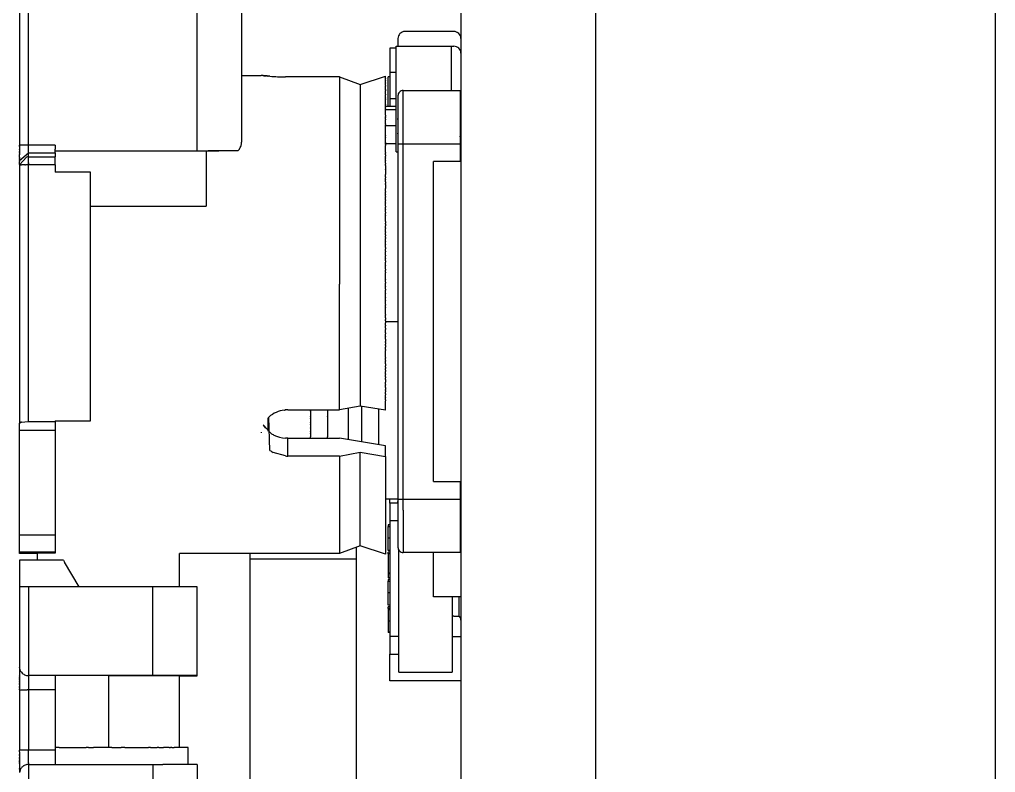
# Model space of a CAD drawing. Extents: x -145 to 275, y -134 to 163.
# Drawn here: x -82.48 to -76.99, y 19.49 to 23.73 of the extents above; entities that cross this region are included whole.
import ezdxf

# ---------------------------------------------------------------- set-up
doc = ezdxf.new("R2010")
doc.units = 0
doc.layers.add('DIMENSION', color=7, linetype='CONTINUOUS')

msp = doc.modelspace()

# ---------------------------------------------------------------- linework, layer by layer
at = {"layer": 'DIMENSION'}
for points in [[(-79.242, 4), (-79.242, 35), (-80, 35), (-80, 4)], [(-76.992, 6.25), (-76.992, 31.25)], [(-82.4345, 23.0203), (-82.4345, 23.9494)], [(-82.4845, 23.9322), (-82.4845, 23.0203)], [(-81.4845, 22.989), (-81.4845, 23.939)], [(-81.2345, 23.9388), (-81.2345, 23.0366)], [(-80.355, 23.6199), (-80.355, 23.5779)], [(-80.04, 23.6599), (-80.315, 23.6599)], [(-80.365, 23.5656), (-80.4, 23.5656)], [(-80.4, 23.5656), (-80.4, 23.4302)], [(-80.365, 22.9819), (-80.365, 23.5779)], [(-80.365, 23.5779), (-80.055, 23.5779)], [(-80.055, 23.5779), (-80.055, 23.3279)], [(-80.055, 23.5772), (-80.04, 23.5772)], [(-81.2345, 23.4128), (-81.1245, 23.4128)], [(-81.1203, 23.4124), (-81.1245, 23.4128)], [(-81.1183, 23.4121), (-81.1199, 23.4123)], [(-81.1159, 23.4119), (-81.118, 23.4121)], [(-81.1159, 23.4119), (-81.1116, 23.4114)], [(-81.113, 23.4116), (-81.1145, 23.4117)], [(-81.1101, 23.4113), (-81.1116, 23.4114)], [(-81.1101, 23.4113), (-81.11, 23.4113)], [(-81.1068, 23.411), (-81.11, 23.4113)], [(-81.1068, 23.411), (-81.1064, 23.4109)], [(-81.1032, 23.4106), (-81.1064, 23.4109)], [(-81.1032, 23.4106), (-81.1026, 23.4106)], [(-81.0993, 23.4103), (-81.1026, 23.4106)], [(-81.0993, 23.4103), (-81.0983, 23.4102)], [(-81.0961, 23.41), (-81.0983, 23.4102)], [(-81.0961, 23.41), (-81.0938, 23.4098)], [(-81.0913, 23.4096), (-81.0938, 23.4098)], [(-81.0913, 23.4096), (-81.0888, 23.4094)], [(-81.0863, 23.4092), (-81.0888, 23.4094)], [(-81.0863, 23.4092), (-81.0857, 23.4091)], [(-81.0808, 23.4087), (-81.0857, 23.4091)], [(-81.0808, 23.4087), (-81.0805, 23.4087)], [(-81.0751, 23.4083), (-81.0805, 23.4087)], [(-80.9819, 23.4046), (-80.9883, 23.4046)], [(-80.9745, 23.4045), (-80.9814, 23.4046)], [(-80.6845, 23.4045), (-80.9745, 23.4045)], [(-80.6845, 23.4045), (-80.5683, 23.362)], [(-80.6845, 23.4045), (-80.6845, 22.2382)], [(-80.5683, 23.362), (-80.4245, 23.4091)], [(-80.4245, 23.4056), (-80.4245, 23.4091)], [(-80.4245, 23.4056), (-80.4245, 23.4043)], [(-80.4245, 23.397), (-80.4245, 23.4043)], [(-80.41, 23.2995), (-80.41, 23.4045)], [(-80.4, 23.4045), (-80.41, 23.4045)], [(-80.4, 23.4302), (-80.365, 23.4302)], [(-80.4, 23.4302), (-80.4, 23.2802)], [(-80.5683, 23.362), (-80.5683, 21.5517)], [(-80.4245, 23.397), (-80.4245, 23.3951)], [(-80.4245, 23.3857), (-80.4245, 23.3951)], [(-80.4245, 23.3857), (-80.4245, 23.3834)], [(-80.4245, 23.3718), (-80.4245, 23.3834)], [(-80.4245, 23.3718), (-80.4245, 23.3691)], [(-80.4245, 23.3552), (-80.4245, 23.3691)], [(-80.4245, 23.3552), (-80.4245, 23.3522)], [(-80.4245, 23.3359), (-80.4245, 23.3522)], [(-80.4245, 23.3359), (-80.4245, 23.3327)], [(-80.4245, 23.3306), (-80.4245, 23.3327)], [(-80.4245, 23.3306), (-80.4245, 23.3256)], [(-80.4245, 23.3078), (-80.4245, 23.3256)], [(-80.4245, 23.3078), (-80.4245, 23.3028)], [(-80.4245, 23.2866), (-80.4245, 23.3028)], [(-80.41, 23.2404), (-80.41, 23.2995)], [(-80.355, 23.2976), (-80.355, 23.2978)], [(-80.355, 23.2976), (-80.355, 23.0279)], [(-80.325, 23.0279), (-80.325, 23.3279)], [(-80.325, 23.3279), (-80.005, 23.3279)], [(-80.005, 23.3277), (-80.005, 23.3278)], [(-80.005, 23.3277), (-80.005, 23.0279)], [(-80.4245, 23.2866), (-80.4245, 23.2846)], [(-80.4245, 23.2788), (-80.4245, 23.2846)], [(-80.4245, 23.2788), (-80.4245, 23.2765)], [(-80.4245, 23.2503), (-80.4245, 23.2765)], [(-80.4245, 23.2503), (-80.4245, 23.2485)], [(-80.4245, 23.2413), (-80.4245, 23.2485)], [(-80.4245, 23.2413), (-80.4245, 23.2397)], [(-80.4245, 23.2404), (-80.365, 23.2404)], [(-80.4245, 23.2296), (-80.4245, 23.2397)], [(-80.4, 23.2802), (-80.4, 23.2404)], [(-80.365, 23.2802), (-80.4, 23.2802)], [(-80.4245, 23.2296), (-80.4245, 23.2285)], [(-80.4245, 23.2086), (-80.4245, 23.2285)], [(-80.365, 23.22), (-80.4245, 23.22)], [(-80.4245, 23.2086), (-80.4245, 23.2085)], [(-80.4245, 23.1987), (-80.4245, 23.2085)], [(-80.4245, 23.1987), (-80.4245, 23.1977)], [(-80.4245, 23.1885), (-80.4245, 23.1977)], [(-80.4245, 23.1885), (-80.4245, 23.1817)], [(-80.4245, 23.1757), (-80.4245, 23.1817)], [(-80.4245, 23.1757), (-80.4245, 23.174)], [(-80.4245, 23.166), (-80.4245, 23.174)], [(-80.4245, 23.166), (-80.4245, 23.1623)], [(-80.4245, 23.1406), (-80.4245, 23.1623)], [(-80.4245, 23.1406), (-80.4245, 23.1365)], [(-80.4245, 23.1294), (-80.4245, 23.1365)], [(-80.365, 23.13), (-80.4245, 23.13)], [(-80.4245, 23.1294), (-80.4245, 23.1274)], [(-80.4245, 23.1149), (-80.4245, 23.1274)], [(-80.355, 23.1639), (-80.355, 23.1698)], [(-80.4245, 23.1149), (-80.4245, 23.1137)], [(-80.4245, 23.0905), (-80.4245, 23.1137)], [(-80.4245, 23.0905), (-80.4245, 23.0892)], [(-80.4245, 23.076), (-80.4245, 23.0892)], [(-80.4245, 23.076), (-80.4245, 23.0743)], [(-80.4245, 23.066), (-80.4245, 23.0743)], [(-80.355, 23.0833), (-80.355, 23.0872)], [(-82.4345, 23.0203), (-82.4845, 23.0203)], [(-82.4845, 23.017), (-82.4845, 23.0203)], [(-82.4845, 23.017), (-82.4845, 23.0147)], [(-82.4845, 23.0136), (-82.4845, 23.0147)], [(-82.4845, 23.0136), (-82.4845, 23.0113)], [(-82.4345, 22.9753), (-82.4345, 23.0203)], [(-82.2845, 23.0203), (-82.4345, 23.0203)], [(-82.2845, 23.0203), (-82.2845, 22.9969)], [(-80.4245, 23.066), (-80.4245, 23.0626)], [(-80.4245, 23.0352), (-80.4245, 23.0626)], [(-80.4245, 23.0352), (-80.4245, 23.0326)], [(-80.4245, 23.0235), (-80.4245, 23.0326)], [(-80.365, 23.0279), (-80.4245, 23.0279)], [(-80.4245, 23.0235), (-80.4245, 23.0185)], [(-80.4245, 22.9782), (-80.4245, 23.0185)], [(-80.355, 23.0279), (-80.325, 23.0279)], [(-80.355, 23.0279), (-80.355, 21.0279)], [(-80.325, 21.0279), (-80.325, 23.0279)], [(-80.325, 23.0279), (-80.005, 23.0279)], [(-80.005, 23.0279), (-80.005, 22.9279)], [(-82.4845, 23.0102), (-82.4845, 23.0113)], [(-82.4845, 23.0102), (-82.4845, 23.008)], [(-82.4845, 23.0068), (-82.4845, 23.008)], [(-82.4845, 23.0068), (-82.4845, 23.004)], [(-82.4845, 23.0034), (-82.4845, 23.004)], [(-82.4845, 23.0034), (-82.4845, 23.0005)], [(-82.4845, 23), (-82.4845, 23.0005)], [(-82.4845, 23), (-82.4845, 22.9971)], [(-82.4845, 22.9966), (-82.4845, 22.9971)], [(-82.4845, 22.9966), (-82.4845, 22.9937)], [(-82.4845, 22.9932), (-82.4845, 22.9937)], [(-82.4845, 22.9932), (-82.4845, 22.9904)], [(-82.4845, 22.9898), (-82.4845, 22.9904)], [(-82.4845, 22.9898), (-82.4845, 22.987)], [(-82.4845, 22.9865), (-82.4845, 22.987)], [(-82.4845, 22.9865), (-82.4845, 22.9838)], [(-82.4845, 22.9831), (-82.4845, 22.9838)], [(-82.4845, 22.9831), (-82.4845, 22.9805)], [(-82.4845, 22.9798), (-82.4845, 22.9805)], [(-82.4845, 22.9798), (-82.4845, 22.9773)], [(-82.4845, 22.9766), (-82.4845, 22.9773)], [(-82.4845, 22.9766), (-82.4845, 22.9742)], [(-82.4845, 22.9734), (-82.4845, 22.9742)], [(-82.4845, 22.9734), (-82.4845, 22.9711)], [(-82.4845, 22.9703), (-82.4845, 22.9711)], [(-82.4845, 22.9703), (-82.4845, 22.9681)], [(-82.4845, 22.967), (-82.4845, 22.9681)], [(-82.4845, 22.967), (-82.4845, 22.9651)], [(-82.4845, 22.9533), (-82.4845, 22.9651)], [(-82.4345, 22.9753), (-82.4844, 22.9323)], [(-82.4345, 22.9543), (-82.4345, 22.9753)], [(-82.2845, 22.9753), (-82.4345, 22.9753)], [(-82.2845, 22.9769), (-82.2845, 22.9969)], [(-82.2845, 22.989), (-81.4845, 22.989)], [(-82.2845, 22.9888), (-81.3635, 22.9888)], [(-82.2845, 22.9769), (-82.2845, 22.9753)], [(-82.2845, 22.9753), (-82.2845, 22.9543)], [(-81.4845, 22.989), (-81.4233, 22.989)], [(-81.4345, 22.9888), (-81.4345, 22.6763)], [(-80.4245, 22.9782), (-80.4245, 22.975)], [(-80.4245, 22.9651), (-80.4245, 22.975)], [(-80.4245, 22.9651), (-80.4245, 22.9589)], [(-80.4245, 22.9487), (-80.4245, 22.9589)], [(-80.365, 22.9819), (-80.355, 22.9819)], [(-82.4845, 22.9533), (-82.4845, 22.9532)], [(-82.4845, 22.9529), (-82.4845, 22.9532)], [(-82.4459, 22.9531), (-82.4845, 22.9101)], [(-82.4845, 22.9529), (-82.4845, 22.9481)], [(-82.4845, 22.9479), (-82.4845, 22.9481)], [(-82.4845, 22.9479), (-82.4845, 22.9436)], [(-82.4845, 22.9416), (-82.4845, 22.9436)], [(-82.4845, 22.9416), (-82.4845, 22.9414)], [(-82.4845, 22.9409), (-82.4845, 22.9414)], [(-82.4845, 22.9409), (-82.4845, 22.939)], [(-82.4845, 22.9387), (-82.4845, 22.939)], [(-82.4845, 22.9387), (-82.4845, 22.9372)], [(-82.4845, 22.9366), (-82.4845, 22.9372)], [(-82.4845, 22.9366), (-82.4845, 22.9354)], [(-82.4845, 22.9347), (-82.4845, 22.9354)], [(-82.4845, 22.9347), (-82.4845, 22.9328)], [(-82.4845, 22.9303), (-82.4845, 22.928)], [(-82.4845, 22.9113), (-82.4845, 22.928)], [(-82.4845, 22.9093), (-82.4845, 21.4569)], [(-82.484, 22.9093), (-82.4844, 22.9093)], [(-82.484, 22.9093), (-82.4836, 22.9093)], [(-82.4805, 22.9093), (-82.4836, 22.9093)], [(-82.4805, 22.9093), (-82.4733, 22.9093)], [(-82.4553, 22.9093), (-82.4733, 22.9093)], [(-82.4553, 22.9093), (-82.4505, 22.9093)], [(-82.4345, 22.9093), (-82.4505, 22.9093)], [(-82.4345, 22.9418), (-82.4345, 22.9543)], [(-82.4345, 22.9543), (-82.2845, 22.9543)], [(-82.4345, 22.9418), (-82.4345, 22.9416)], [(-82.4345, 22.9393), (-82.4345, 22.9388)], [(-82.4345, 22.9204), (-82.4345, 22.9388)], [(-82.4345, 22.9204), (-82.4345, 22.9195)], [(-82.4345, 22.917), (-82.4345, 22.9195)], [(-82.4345, 22.917), (-82.4345, 22.9158)], [(-82.4345, 22.9135), (-82.4345, 22.9158)], [(-82.4345, 22.9135), (-82.4345, 22.9093)], [(-82.4345, 21.4644), (-82.4345, 22.9093)], [(-82.2845, 22.9093), (-82.4345, 22.9093)], [(-82.2845, 22.9102), (-82.2845, 22.9543)], [(-82.2845, 22.9102), (-82.2845, 22.9093)], [(-82.2845, 22.9093), (-82.2845, 22.8691)], [(-80.4245, 22.9487), (-80.4245, 22.9464)], [(-80.4245, 22.9362), (-80.4245, 22.9464)], [(-80.4245, 22.9362), (-80.4245, 22.9337)], [(-80.4245, 22.9185), (-80.4245, 22.9337)], [(-80.4245, 22.9185), (-80.4245, 22.9139)], [(-80.4245, 22.9067), (-80.4245, 22.9139)], [(-80.4245, 22.9067), (-80.4245, 22.8832)], [(-80.155, 21.1279), (-80.155, 22.9279)], [(-80, 22.9279), (-80.155, 22.9279)], [(-82.0845, 22.8691), (-82.2845, 22.8691)], [(-82.0845, 21.4691), (-82.0845, 22.8691)], [(-80.4245, 22.8813), (-80.4245, 22.8832)], [(-80.4245, 22.8813), (-80.4245, 22.8554)], [(-80.4245, 22.8412), (-80.4245, 22.8554)], [(-80.4245, 22.8412), (-80.4245, 22.8371)], [(-80.4245, 22.8273), (-80.4245, 22.8371)], [(-80.4245, 22.8273), (-80.4245, 22.8247)], [(-80.4245, 22.8135), (-80.4245, 22.8247)], [(-80.4245, 22.8135), (-80.4245, 22.8043)], [(-80.4245, 22.7994), (-80.4245, 22.8043)], [(-80.4245, 22.7994), (-80.4245, 22.7763)], [(-80.355, 22.8141), (-80.355, 22.685)], [(-80.4245, 22.7599), (-80.4245, 22.7763)], [(-80.4245, 22.7599), (-80.4245, 22.7566)], [(-80.4245, 22.7449), (-80.4245, 22.7566)], [(-80.4245, 22.7449), (-80.4245, 22.7422)], [(-80.4245, 22.7311), (-80.4245, 22.7422)], [(-80.4245, 22.7311), (-80.4245, 22.727)], [(-80.4245, 22.713), (-80.4245, 22.727)], [(-80.4245, 22.713), (-80.4245, 22.7083)], [(-80.4245, 22.6959), (-80.4245, 22.7083)], [(-80.4245, 22.6959), (-80.4245, 22.6933)], [(-80.4245, 22.6762), (-80.4245, 22.6933)], [(-82.0845, 22.6763), (-81.4345, 22.6763)], [(-80.4245, 22.6762), (-80.4245, 22.671)], [(-80.4245, 22.6589), (-80.4245, 22.671)], [(-80.4245, 22.6589), (-80.4245, 22.6566)], [(-80.4245, 22.644), (-80.4245, 22.6566)], [(-80.4245, 22.644), (-80.4245, 22.6382)], [(-80.4245, 22.6238), (-80.4245, 22.6382)], [(-80.4245, 22.6238), (-80.4245, 22.6228)], [(-80.4245, 22.6061), (-80.4245, 22.6228)], [(-80.4245, 22.6061), (-80.4245, 22.6057)], [(-80.4245, 22.5915), (-80.4245, 22.6057)], [(-80.4245, 22.5915), (-80.4245, 22.5817)], [(-80.4245, 22.5756), (-80.4245, 22.5817)], [(-80.4245, 22.5756), (-80.4245, 22.5669)], [(-80.4245, 22.5558), (-80.4245, 22.5669)], [(-80.4245, 22.5558), (-80.4245, 22.5518)], [(-80.4245, 22.5334), (-80.4245, 22.5518)], [(-80.4245, 22.5334), (-80.4245, 22.5296)], [(-80.4245, 22.5165), (-80.4245, 22.5296)], [(-80.4245, 22.5165), (-80.4245, 22.5108)], [(-80.4245, 22.5015), (-80.4245, 22.5108)], [(-80.4245, 22.5015), (-80.4245, 22.4942)], [(-80.4245, 22.4776), (-80.4245, 22.4942)], [(-80.4245, 22.4776), (-80.4245, 22.477)], [(-80.4245, 22.4608), (-80.4245, 22.477)], [(-80.4245, 22.4608), (-80.4245, 22.4585)], [(-80.4245, 22.4439), (-80.4245, 22.4585)], [(-80.4245, 22.4439), (-80.4245, 22.4372)], [(-80.4245, 22.4239), (-80.4245, 22.4372)], [(-80.4245, 22.4239), (-80.4245, 22.4203)], [(-80.4245, 22.4011), (-80.4245, 22.4203)], [(-80.355, 22.4302), (-80.355, 22.413)], [(-80.4245, 22.4011), (-80.4245, 22.3973)], [(-80.4245, 22.384), (-80.4245, 22.3973)], [(-80.4245, 22.384), (-80.4245, 22.3818)], [(-80.4245, 22.3687), (-80.4245, 22.3818)], [(-80.4245, 22.3687), (-80.4245, 22.3623)], [(-80.4245, 22.3428), (-80.4245, 22.3623)], [(-80.4245, 22.3428), (-80.4245, 22.3403)], [(-80.4245, 22.3232), (-80.4245, 22.3403)], [(-80.4245, 22.3232), (-80.4245, 22.3174)], [(-80.4245, 22.3051), (-80.4245, 22.3174)], [(-80.4245, 22.3051), (-80.4245, 22.3021)], [(-80.4245, 22.2643), (-80.4245, 22.3021)], [(-80.4245, 22.2643), (-80.4245, 22.2623)], [(-80.4245, 22.249), (-80.4245, 22.2623)], [(-80.4245, 22.249), (-80.4245, 22.244)], [(-80.6845, 21.5304), (-80.6845, 22.2382)], [(-80.4245, 22.2246), (-80.4245, 22.244)], [(-80.4245, 22.2246), (-80.4245, 22.2226)], [(-80.4245, 22.2094), (-80.4245, 22.2226)], [(-80.4245, 22.2094), (-80.4245, 22.2041)], [(-80.4245, 22.1852), (-80.4245, 22.2041)], [(-80.355, 22.235), (-80.355, 22.1779)], [(-80.4245, 22.1852), (-80.4245, 22.1841)], [(-80.4245, 22.1641), (-80.4245, 22.1841)], [(-80.4245, 22.1641), (-80.4245, 22.162)], [(-80.4245, 22.146), (-80.4245, 22.162)], [(-80.4245, 22.146), (-80.4245, 22.144)], [(-80.4245, 22.124), (-80.4245, 22.144)], [(-80.4245, 22.124), (-80.4245, 22.1201)], [(-80.4245, 22.1072), (-80.4245, 22.1201)], [(-80.4245, 22.1072), (-80.4245, 22.1039)], [(-80.4245, 22.0667), (-80.4245, 22.1039)], [(-80.4245, 22.0667), (-80.4245, 22.0637)], [(-80.4245, 22.0494), (-80.4245, 22.0637)], [(-80.4245, 22.0494), (-80.4245, 22.0382)], [(-80.4245, 22.0321), (-80.4245, 22.0382)], [(-80.4245, 22.0321), (-80.4245, 22.0208)], [(-80.4245, 22.0279), (-80.355, 22.0279)], [(-80.4245, 22.0075), (-80.4245, 22.0208)], [(-80.4245, 22.0075), (-80.4245, 22.0035)], [(-80.4245, 21.99), (-80.4245, 22.0035)], [(-80.4245, 21.99), (-80.4245, 21.9835)], [(-80.4245, 21.9636), (-80.4245, 21.9835)], [(-80.4245, 21.9636), (-80.4245, 21.9593)], [(-80.4245, 21.9455), (-80.4245, 21.9593)], [(-80.4245, 21.9455), (-80.4245, 21.9436)], [(-80.4245, 21.9278), (-80.4245, 21.9436)], [(-80.4245, 21.9278), (-80.4245, 21.9153)], [(-80.4245, 21.91), (-80.4245, 21.9153)], [(-80.355, 21.963), (-80.355, 21.9361)], [(-80.4245, 21.91), (-80.4245, 21.9)], [(-80.4245, 21.8922), (-80.4245, 21.9)], [(-80.4245, 21.8922), (-80.4245, 21.8827)], [(-80.4245, 21.8694), (-80.4245, 21.8827)], [(-80.4245, 21.8694), (-80.4245, 21.8645)], [(-80.4245, 21.8253), (-80.4245, 21.8645)], [(-80.4245, 21.8253), (-80.4245, 21.8218)], [(-80.4245, 21.8076), (-80.4245, 21.8218)], [(-80.4245, 21.8076), (-80.4245, 21.8046)], [(-80.4245, 21.7905), (-80.4245, 21.8046)], [(-80.4245, 21.7905), (-80.4245, 21.7785)], [(-80.4245, 21.7701), (-80.4245, 21.7785)], [(-80.4245, 21.7701), (-80.4245, 21.7635)], [(-80.4245, 21.753), (-80.4245, 21.7635)], [(-80.4245, 21.753), (-80.4245, 21.7465)], [(-80.4245, 21.7336), (-80.4245, 21.7465)], [(-80.4245, 21.7336), (-80.4245, 21.729)], [(-80.4245, 21.7168), (-80.4245, 21.729)], [(-80.4245, 21.7168), (-80.4245, 21.7101)], [(-80.4245, 21.7021), (-80.4245, 21.7101)], [(-80.4245, 21.7021), (-80.4245, 21.6857)], [(-80.355, 21.7241), (-80.355, 21.465)], [(-80.4245, 21.6727), (-80.4245, 21.6857)], [(-80.4245, 21.6727), (-80.4245, 21.6692)], [(-80.4245, 21.6558), (-80.4245, 21.6692)], [(-80.4245, 21.6558), (-80.4245, 21.6456)], [(-80.4245, 21.6393), (-80.4245, 21.6456)], [(-80.4245, 21.6393), (-80.4245, 21.6312)], [(-80.4245, 21.6204), (-80.4245, 21.6312)], [(-80.4245, 21.6204), (-80.4245, 21.615)], [(-80.4245, 21.6027), (-80.4245, 21.615)], [(-80.4245, 21.6027), (-80.4245, 21.5992)], [(-80.4245, 21.5866), (-80.4245, 21.5992)], [(-80.4245, 21.5866), (-80.4245, 21.5812)], [(-80.5683, 21.5517), (-80.6845, 21.5304)], [(-80.6345, 21.5396), (-80.6345, 21.3629)], [(-80.4245, 21.5282), (-80.5683, 21.5517)], [(-80.5582, 21.3504), (-80.5582, 21.55)], [(-80.4628, 21.3348), (-80.4628, 21.5344)], [(-80.4245, 21.5282), (-80.4245, 21.5812)], [(-81.085, 21.4106), (-81.085, 21.486)], [(-81.0751, 21.3022), (-81.0805, 21.4903)], [(-80.9934, 21.5293), (-80.9893, 21.5297)], [(-80.9745, 21.5304), (-80.6845, 21.5304)], [(-80.846, 21.5304), (-80.846, 21.5252)], [(-80.846, 21.5241), (-80.846, 21.5252)], [(-80.846, 21.5241), (-80.846, 21.5143)], [(-80.846, 21.5132), (-80.846, 21.5143)], [(-80.846, 21.5132), (-80.846, 21.5034)], [(-80.846, 21.5023), (-80.846, 21.5034)], [(-80.846, 21.5023), (-80.846, 21.4926)], [(-80.846, 21.4914), (-80.846, 21.4926)], [(-80.846, 21.4914), (-80.846, 21.4818)], [(-80.846, 21.4807), (-80.846, 21.4818)], [(-80.846, 21.4807), (-80.846, 21.4711)], [(-80.7506, 21.5284), (-80.7506, 21.5304)], [(-80.7506, 21.5284), (-80.7506, 21.5222)], [(-80.7506, 21.5219), (-80.7506, 21.5222)], [(-80.7506, 21.5219), (-80.7506, 21.5122)], [(-80.7506, 21.5119), (-80.7506, 21.5122)], [(-80.7506, 21.5119), (-80.7506, 21.5023)], [(-80.7506, 21.5019), (-80.7506, 21.5023)], [(-80.7506, 21.5019), (-80.7506, 21.4924)], [(-80.7506, 21.492), (-80.7506, 21.4924)], [(-80.7506, 21.492), (-80.7506, 21.4826)], [(-80.7506, 21.4822), (-80.7506, 21.4826)], [(-80.7506, 21.4822), (-80.7506, 21.4728)], [(-82.4845, 21.4565), (-82.4777, 21.4605)], [(-82.4845, 21.4141), (-82.4845, 21.4565)], [(-82.4731, 21.4615), (-82.4367, 21.4644)], [(-82.4345, 21.4644), (-82.4367, 21.4644)], [(-82.4345, 21.4644), (-82.2845, 21.4644)], [(-82.2845, 21.4691), (-82.2845, 21.4644)], [(-82.2845, 21.4691), (-82.0845, 21.4691)], [(-82.2845, 21.4689), (-82.0845, 21.4689)], [(-82.2845, 21.4644), (-82.2845, 21.4141)], [(-82.0845, 21.4691), (-82.0845, 21.4689)], [(-81.1129, 21.4469), (-81.0706, 21.3993)], [(-80.846, 21.47), (-80.846, 21.4711)], [(-80.846, 21.47), (-80.846, 21.4605)], [(-80.846, 21.4594), (-80.846, 21.4605)], [(-80.846, 21.4594), (-80.846, 21.45)], [(-80.846, 21.4489), (-80.846, 21.45)], [(-80.846, 21.4489), (-80.846, 21.4396)], [(-80.846, 21.4384), (-80.846, 21.4396)], [(-80.846, 21.4384), (-80.846, 21.4292)], [(-80.846, 21.4281), (-80.846, 21.4292)], [(-80.846, 21.4281), (-80.846, 21.4189)], [(-80.7506, 21.4725), (-80.7506, 21.4728)], [(-80.7506, 21.4725), (-80.7506, 21.4631)], [(-80.7506, 21.4628), (-80.7506, 21.4631)], [(-80.7506, 21.4628), (-80.7506, 21.4535)], [(-80.7506, 21.4532), (-80.7506, 21.4535)], [(-80.7506, 21.4532), (-80.7506, 21.444)], [(-80.7506, 21.4437), (-80.7506, 21.444)], [(-80.7506, 21.4437), (-80.7506, 21.4345)], [(-80.7506, 21.4342), (-80.7506, 21.4345)], [(-80.7506, 21.4342), (-80.7506, 21.4252)], [(-80.7506, 21.4248), (-80.7506, 21.4252)], [(-80.7506, 21.4248), (-80.7506, 21.4159)], [(-82.4845, 20.8259), (-82.4845, 21.4141)], [(-82.2845, 21.4141), (-82.4845, 21.4141)], [(-82.2845, 21.4141), (-82.2845, 20.8259)], [(-81.1242, 21.4047), (-81.1244, 21.4008)], [(-80.9819, 21.3712), (-80.988, 21.3716)], [(-80.9819, 21.3712), (-80.9812, 21.3712)], [(-80.9745, 21.3711), (-80.9812, 21.3712)], [(-80.9745, 21.3711), (-80.6845, 21.3711)], [(-80.9745, 21.2705), (-80.9745, 21.3711)], [(-80.846, 21.4178), (-80.846, 21.4189)], [(-80.846, 21.4178), (-80.846, 21.4088)], [(-80.846, 21.4077), (-80.846, 21.4088)], [(-80.846, 21.4077), (-80.846, 21.3987)], [(-80.846, 21.3976), (-80.846, 21.3987)], [(-80.846, 21.3976), (-80.846, 21.3887)], [(-80.846, 21.3876), (-80.846, 21.3887)], [(-80.846, 21.3876), (-80.846, 21.3788)], [(-80.846, 21.3711), (-80.846, 21.3788)], [(-80.7506, 21.4155), (-80.7506, 21.4159)], [(-80.7506, 21.4155), (-80.7506, 21.4067)], [(-80.7506, 21.4063), (-80.7506, 21.4067)], [(-80.7506, 21.4063), (-80.7506, 21.3976)], [(-80.7506, 21.3972), (-80.7506, 21.3976)], [(-80.7506, 21.3972), (-80.7506, 21.3885)], [(-80.7506, 21.3882), (-80.7506, 21.3885)], [(-80.7506, 21.3882), (-80.7506, 21.3796)], [(-80.7506, 21.3711), (-80.7506, 21.3796)], [(-80.4245, 21.3286), (-80.6845, 21.3711)], [(-80.4245, 21.2683), (-80.4245, 21.3286)], [(-80.987, 21.2709), (-81.0577, 21.291)], [(-80.987, 21.2709), (-80.9819, 21.2707)], [(-80.9807, 21.2706), (-80.9745, 21.2705)], [(-80.6845, 21.2705), (-80.9745, 21.2705)], [(-80.6845, 21.2705), (-80.5683, 21.2917)], [(-80.6845, 21.2705), (-80.6845, 20.7228)], [(-80.5683, 21.2917), (-80.4245, 21.2683)], [(-80.5683, 20.7651), (-80.5683, 21.2917)], [(-80.4245, 21.2683), (-80.4245, 20.7183)], [(-80.155, 21.1279), (-80, 21.1279)], [(-80.005, 21.1279), (-80.005, 21.0279)], [(-80.355, 21.0279), (-80.4245, 21.0279)], [(-80.4, 21.005), (-80.4, 21.0279)], [(-80.355, 21.005), (-80.4, 21.005)], [(-80.4, 21.005), (-80.4, 20.905)], [(-80.355, 21.0279), (-80.325, 21.0279)], [(-80.355, 21.0279), (-80.355, 20.7579)], [(-80.355, 21.0098), (-80.355, 21.015)], [(-80.325, 20.9663), (-80.325, 21.0279)], [(-80.325, 21.0279), (-80.005, 21.0279)], [(-80.005, 21.0279), (-80.005, 20.7279)], [(-80.325, 20.9663), (-80.325, 20.7279)], [(-80.4, 20.8827), (-80.41, 20.8827)], [(-80.41, 20.8827), (-80.41, 20.8747)], [(-80.41, 20.8747), (-80.4, 20.8747)], [(-80.41, 20.8079), (-80.41, 20.8747)], [(-80.4, 20.905), (-80.4, 20.255)], [(-80.355, 20.905), (-80.4, 20.905)], [(-82.4845, 20.7305), (-82.4845, 20.8259)], [(-82.2845, 20.8259), (-82.4845, 20.8259)], [(-82.2845, 20.8259), (-82.2845, 20.7305)], [(-80.5683, 20.7651), (-80.6845, 20.7228)], [(-80.4245, 20.7183), (-80.5683, 20.7651)], [(-80.41, 20.7388), (-80.41, 20.8079)], [(-80.4, 20.8079), (-80.41, 20.8079)], [(-82.4845, 20.7232), (-82.4845, 20.7305)], [(-82.2845, 20.7305), (-82.4845, 20.7305)], [(-82.4845, 20.7224), (-82.4845, 20.7232)], [(-82.2845, 20.7232), (-82.4845, 20.7232)], [(-82.3845, 20.7224), (-82.4845, 20.7224)], [(-82.3845, 20.7224), (-82.3845, 20.6847)], [(-82.2845, 20.7305), (-82.2845, 20.7232)], [(-80.6845, 20.7228), (-81.5845, 20.7228)], [(-81.5845, 20.535), (-81.5845, 20.7228)], [(-81.1884, 20.7228), (-81.1884, 18.1805)], [(-80.59, 20.7572), (-80.59, 17.98)], [(-80.4, 20.7388), (-80.41, 20.7388)], [(-80.41, 20.7209), (-80.41, 20.7288)], [(-80.4, 20.7288), (-80.41, 20.7288)], [(-80.4, 20.7209), (-80.41, 20.7209)], [(-80.41, 20.7209), (-80.41, 20.6118)], [(-80.35, 20.255), (-80.35, 20.7413)], [(-80.005, 20.7279), (-80.325, 20.7279)], [(-80.155, 20.4779), (-80.155, 20.7279)], [(-82.4845, 20.6847), (-82.4845, 20.535)], [(-82.2368, 20.6847), (-82.4845, 20.6847)], [(-82.2368, 20.6847), (-82.2319, 20.674)], [(-82.1484, 20.5351), (-82.2319, 20.674)], [(-81.0885, 20.6905), (-81.1884, 20.6905)], [(-80.59, 20.6905), (-81.0885, 20.6905)], [(-80.41, 20.6117), (-80.41, 20.6081)], [(-80.4, 20.6117), (-80.41, 20.6117)], [(-80.41, 20.6081), (-80.41, 20.585)], [(-80.4, 20.6081), (-80.41, 20.6081)], [(-80.4, 20.585), (-80.41, 20.585)], [(-80.41, 20.575), (-80.41, 20.5671)], [(-80.4, 20.575), (-80.41, 20.575)], [(-80.41, 20.5671), (-80.4, 20.5671)], [(-80.41, 20.5002), (-80.41, 20.5671)], [(-82.4845, 20.535), (-82.4845, 20.0812)], [(-82.4345, 20.5351), (-82.4844, 20.535)], [(-82.4345, 20.5351), (-82.4345, 20.0351)], [(-81.7345, 20.5351), (-82.4345, 20.5351)], [(-81.7345, 20.0351), (-81.7345, 20.5351)], [(-81.4845, 20.0349), (-81.4845, 20.5349)], [(-80.41, 20.4312), (-80.41, 20.5002)], [(-80.4, 20.5002), (-80.41, 20.5002)], [(-80, 20.4779), (-80.155, 20.4779)], [(-80.05, 20.4779), (-80.05, 20.255)], [(-80.01, 20.37), (-80.01, 20.4779)], [(-80.4, 20.4312), (-80.41, 20.4312)], [(-80.41, 20.4133), (-80.41, 20.4212)], [(-80.4, 20.4212), (-80.41, 20.4212)], [(-80.4, 20.4132), (-80.41, 20.4132)], [(-80.41, 20.4132), (-80.41, 20.4055)], [(-80.41, 20.4055), (-80.41, 20.3403)], [(-80.4, 20.4055), (-80.41, 20.4055)], [(-80.41, 20.3403), (-80.41, 20.2799)], [(-80.4, 20.3403), (-80.41, 20.3403)], [(-80.04, 20.37), (-80.05, 20.37)], [(-80.04, 20.37), (-80.0132, 20.37)], [(-80.0132, 20.37), (-80.01, 20.37)], [(-80.41, 20.2799), (-80.41, 20.2773)], [(-80.4, 20.2799), (-80.41, 20.2799)], [(-80.4, 20.2773), (-80.41, 20.2773)], [(-80.4, 20.255), (-80.4, 20.155)], [(-80.35, 20.255), (-80.4, 20.255)], [(-80.35, 20.155), (-80.35, 20.255)], [(-80.05, 20.255), (-80.05, 20.055)], [(-80.05, 20.255), (-80, 20.255)], [(-80.4, 20.005), (-80.4, 20.155)], [(-80.4, 20.155), (-80.35, 20.155)], [(-80.35, 20.055), (-80.35, 20.155)], [(-82.4782, 20.0606), (-82.4845, 20.0812)], [(-82.4845, 20.0798), (-82.4845, 20.0419)], [(-80.35, 20.055), (-80.05, 20.055)], [(-82.4845, 20.0408), (-82.4845, 20.0419)], [(-82.4845, 20.0408), (-82.4845, 20.0377)], [(-82.4845, 20.0365), (-82.4845, 20.0377)], [(-82.4845, 20.0365), (-82.4845, 20.0333)], [(-82.4845, 20.0322), (-82.4845, 20.0333)], [(-82.4845, 20.0322), (-82.4845, 20.0288)], [(-82.4845, 20.0277), (-82.4845, 20.0288)], [(-82.4845, 20.0277), (-82.4845, 20.0242)], [(-82.4845, 20.023), (-82.4845, 20.0242)], [(-82.4845, 20.023), (-82.4845, 20.0195)], [(-82.4845, 20.0183), (-82.4845, 20.0195)], [(-82.4845, 20.0183), (-82.4845, 20.0146)], [(-82.4845, 20.0135), (-82.4845, 20.0146)], [(-82.4845, 20.0135), (-82.4845, 20.0098)], [(-82.4845, 20.0086), (-82.4845, 20.0098)], [(-82.4845, 20.0086), (-82.4845, 20.0048)], [(-82.4845, 20.0037), (-82.4845, 20.0048)], [(-82.4845, 20.0037), (-82.4845, 19.9998)], [(-82.4845, 19.9987), (-82.4845, 19.9998)], [(-82.4845, 19.9987), (-82.4845, 19.9948)], [(-82.4845, 19.9937), (-82.4845, 19.9948)], [(-82.4845, 19.9937), (-82.4845, 19.9897)], [(-81.7345, 20.0351), (-82.4345, 20.0351)], [(-82.4345, 20.0351), (-82.4345, 19.955)], [(-82.2845, 20.0351), (-82.2845, 19.955)], [(-81.9845, 20.0347), (-81.9845, 19.6297)], [(-81.9845, 20.0347), (-81.5846, 20.0344)], [(-81.6773, 20.0351), (-81.7345, 20.0351)], [(-81.5845, 19.6296), (-81.5845, 20.0344)], [(-81.4845, 20.0339), (-81.4847, 20.0339)], [(-81.4845, 20.0339), (-81.4845, 20.0349)], [(-80, 20.005), (-80.4, 20.005)], [(-80.315, 20.005), (-80.34, 20.005)], [(-82.4845, 19.9886), (-82.4845, 19.9897)], [(-82.4845, 19.9886), (-82.4845, 19.9847)], [(-82.4845, 19.9836), (-82.4845, 19.9847)], [(-82.4845, 19.9836), (-82.4845, 19.9796)], [(-82.4845, 19.9785), (-82.4845, 19.9796)], [(-82.4845, 19.9785), (-82.4845, 19.9746)], [(-82.4845, 19.9735), (-82.4845, 19.9746)], [(-82.4845, 19.9735), (-82.4845, 19.9696)], [(-82.4845, 19.9685), (-82.4845, 19.9696)], [(-82.4845, 19.9685), (-82.4845, 19.9647)], [(-82.4845, 19.9636), (-82.4845, 19.9647)], [(-82.4845, 19.9636), (-82.4845, 19.9598)], [(-82.4845, 19.955), (-82.4845, 19.9598)], [(-82.4845, 19.955), (-82.4845, 19.615)], [(-82.4843, 19.955), (-82.4844, 19.955)], [(-82.4843, 19.955), (-82.4412, 19.955)], [(-82.2845, 19.955), (-82.4345, 19.955)], [(-82.4345, 19.955), (-82.4345, 19.615)], [(-82.2845, 19.955), (-82.2845, 19.615)], [(-82.4845, 19.6101), (-82.4845, 19.615)], [(-82.4845, 19.6101), (-82.4845, 19.609)], [(-82.4845, 19.6052), (-82.4845, 19.609)], [(-82.4345, 19.615), (-82.4844, 19.615)], [(-82.2845, 19.615), (-82.4345, 19.615)], [(-82.4345, 19.5447), (-82.4345, 19.615)], [(-82.2775, 19.6297), (-82.2845, 19.6297)], [(-82.2845, 19.615), (-82.2845, 19.5354)], [(-82.2769, 19.6297), (-82.2775, 19.6297)], [(-82.2704, 19.6297), (-82.2769, 19.6297)], [(-82.2691, 19.6297), (-82.2704, 19.6297)], [(-82.263, 19.6297), (-82.2691, 19.6297)], [(-82.2612, 19.6297), (-82.263, 19.6297)], [(-82.2612, 19.6297), (-82.109, 19.6298)], [(-82.1057, 19.6298), (-82.109, 19.6298)], [(-82.0957, 19.6298), (-82.0987, 19.6298)], [(-82.0957, 19.6298), (-82.0677, 19.6298)], [(-82.0654, 19.6298), (-82.0677, 19.6298)], [(-82.0553, 19.6298), (-82.0573, 19.6298)], [(-82.035, 19.6298), (-82.0364, 19.6298)], [(-82.0249, 19.6298), (-82.026, 19.6298)], [(-82.0147, 19.6298), (-82.0155, 19.6298)], [(-82.0046, 19.6298), (-82.0051, 19.6298)], [(-81.9945, 19.6298), (-81.9948, 19.6298)], [(-81.9745, 19.6298), (-81.9756, 19.6298)], [(-81.9644, 19.6298), (-81.9666, 19.6298)], [(-81.9644, 19.6298), (-81.913, 19.6298)], [(-81.9117, 19.6298), (-81.913, 19.6298)], [(-81.9024, 19.6298), (-81.9026, 19.6298)], [(-81.8921, 19.6298), (-81.8931, 19.6298)], [(-81.8921, 19.6298), (-81.8098, 19.6298)], [(-81.8085, 19.6298), (-81.8098, 19.6298)], [(-81.8085, 19.6298), (-81.7578, 19.6297)], [(-81.7571, 19.6297), (-81.7578, 19.6297)], [(-81.7479, 19.6297), (-81.7487, 19.6297)], [(-81.7479, 19.6297), (-81.7099, 19.6297)], [(-81.709, 19.6297), (-81.7099, 19.6297)], [(-81.7016, 19.6297), (-81.709, 19.6297)], [(-81.7008, 19.6297), (-81.7016, 19.6297)], [(-81.7008, 19.6297), (-81.6746, 19.6297)], [(-81.6739, 19.6297), (-81.6746, 19.6297)], [(-81.6675, 19.6297), (-81.6739, 19.6297)], [(-81.6663, 19.6297), (-81.6675, 19.6297)], [(-81.6613, 19.6297), (-81.6663, 19.6297)], [(-81.6554, 19.6297), (-81.6613, 19.6297)], [(-81.6502, 19.6297), (-81.6554, 19.6297)], [(-81.6497, 19.6297), (-81.6502, 19.6297)], [(-81.6442, 19.6297), (-81.6497, 19.6297)], [(-81.6425, 19.6297), (-81.6442, 19.6297)], [(-81.6425, 19.6297), (-81.6351, 19.6296)], [(-81.6339, 19.6296), (-81.6351, 19.6296)], [(-81.6291, 19.6296), (-81.6339, 19.6296)], [(-81.6279, 19.6296), (-81.6291, 19.6296)], [(-81.6279, 19.6296), (-81.6143, 19.6296)], [(-81.6125, 19.6296), (-81.6143, 19.6296)], [(-81.609, 19.6296), (-81.6125, 19.6296)], [(-81.6078, 19.6296), (-81.609, 19.6296)], [(-81.5957, 19.6296), (-81.5999, 19.6296)], [(-81.5378, 19.6295), (-81.5388, 19.6295)], [(-81.5348, 19.6294), (-81.5349, 19.6294)], [(-81.5348, 19.6294), (-81.5345, 19.6294)], [(-81.5345, 19.535), (-81.5345, 19.6294)], [(-82.4845, 19.6052), (-82.4845, 19.5903)], [(-82.4845, 19.5892), (-82.4845, 19.5903)], [(-82.4845, 19.5892), (-82.4845, 19.5852)], [(-82.4845, 19.5841), (-82.4845, 19.5852)], [(-82.4845, 19.5841), (-82.4845, 19.5802)], [(-82.4845, 19.5791), (-82.4845, 19.5802)], [(-82.4845, 19.5791), (-82.4845, 19.5752)], [(-82.4845, 19.574), (-82.4845, 19.5752)], [(-82.4845, 19.574), (-82.4845, 19.5701)], [(-82.4845, 19.569), (-82.4845, 19.5701)], [(-82.4845, 19.569), (-82.4845, 19.5651)], [(-82.4845, 19.564), (-82.4845, 19.5651)], [(-82.4845, 19.564), (-82.4845, 19.5602)], [(-82.4845, 19.5591), (-82.4845, 19.5602)], [(-82.4845, 19.5591), (-82.4845, 19.5553)], [(-82.4845, 19.5542), (-82.4845, 19.5553)], [(-82.4845, 19.5542), (-82.4845, 19.5505)], [(-82.4845, 19.5494), (-82.4845, 19.5505)], [(-82.4845, 19.5494), (-82.4845, 19.5458)], [(-82.4845, 19.5446), (-82.4845, 19.5458)], [(-82.4845, 19.5446), (-82.4845, 19.5412)], [(-82.4845, 19.54), (-82.4845, 19.5412)], [(-82.4845, 19.54), (-82.4845, 19.5366)], [(-82.4845, 19.5355), (-82.4845, 19.5366)], [(-82.4845, 19.5355), (-82.4845, 19.5116)], [(-82.4845, 19.5082), (-82.4845, 19.5116)], [(-82.4845, 19.5082), (-82.4845, 19.4903)], [(-82.4782, 19.5094), (-82.4844, 19.4903)], [(-82.4598, 19.5282), (-82.4584, 19.529)], [(-82.4345, 19.5351), (-82.4372, 19.535)], [(-82.4345, 19.5447), (-82.4345, 19.5354)], [(-82.4345, 19.5351), (-82.4345, 19.5354)], [(-82.4345, 19.5351), (-81.7345, 19.5351)], [(-82.4345, 19.5351), (-82.4345, 18.8096)], [(-82.2845, 19.5351), (-82.2845, 19.5354)], [(-81.7345, 19.5351), (-81.6773, 19.5351)], [(-81.7345, 19.5351), (-81.7345, 18.8351)], [(-81.4847, 19.5349), (-81.4845, 19.5349)], [(-81.4845, 19.5349), (-81.4845, 18.8349)]]:
    msp.add_lwpolyline(points, dxfattribs=at)
for points in [[(-80.315, 23.6599, 0.414214), (-80.355, 23.6199)], [(-80, 23.6199, 0.414214), (-80.04, 23.6599)], [(-80.0198, 23.6545, 0.012582), (-80.0216, 23.6554)], [(-80, 23.5372, 0.414214), (-80.04, 23.5772)], [(-81.0751, 23.4083, 0.015332), (-80.9883, 23.4046)], [(-80.9819, 23.4046, 0.000099), (-80.9814, 23.4046)], [(-80.325, 23.3279, 0.414214), (-80.355, 23.2979)], [(-80.005, 23.0678, 0.127221), (-80, 23.0872)], [(-80.005, 23.0682, 0.030724), (-80.0028, 23.0727)], [(-80, 23.06, 0.108864), (-80.0028, 23.0726)], [(-81.2397, 23.0123, 0.076426), (-81.2348, 23.0305)], [(-81.2348, 23.0305, 0.026667), (-81.2345, 23.0366)], [(-81.2553, 22.9888, 0.000348), (-81.4233, 22.989)], [(-81.2553, 22.9888, 0.01816), (-81.2505, 22.9945)], [(-81.2505, 22.9945, 0.064533), (-81.2397, 23.0123)], [(-82.4844, 22.9323, 0.00743), (-82.4845, 22.9311)], [(-82.4845, 22.9311, 0.004929), (-82.4845, 22.9303)], [(-82.4845, 22.9101, 0.004929), (-82.4845, 22.9093)], [(-82.4345, 22.9543, 0.051963), (-82.4459, 22.9531)], [(-82.4345, 22.9393, 0.000428), (-82.4345, 22.9416)], [(-80.9934, 21.5293, 0.155442), (-81.0805, 21.4903)], [(-80.987, 21.5299, 0.003547), (-80.9893, 21.5298)], [(-80.9745, 21.5304, 0.019418), (-80.987, 21.5299)], [(-82.4731, 21.4615, 0.018562), (-82.4777, 21.4605)], [(-81.1113, 21.4437, 0.043211), (-81.1002, 21.4268)], [(-81.0706, 21.3993, 0.033865), (-81.0531, 21.389)], [(-81.0531, 21.389, 0.097579), (-80.988, 21.3716)], [(-81.0751, 21.3022, 0.035148), (-81.0577, 21.291)], [(-80.9819, 21.2707, 0.00163), (-80.9807, 21.2706)], [(-80.355, 20.7579, 0.414214), (-80.325, 20.7279)], [(-81.4845, 20.5349, 0.000833), (-81.7345, 20.5351)], [(-80, 20.3476, 0.213764), (-80.01, 20.37)], [(-80, 20.3487, 0.015013), (-80.0001, 20.3505)], [(-82.4782, 20.0606, 0.039643), (-82.4732, 20.0535)], [(-82.4732, 20.0535, 0.111157), (-82.4559, 20.0399)], [(-82.4559, 20.0399, 0.110445), (-82.4345, 20.0351)], [(-81.9845, 20.0347, 0.000218), (-82.2845, 20.0346)], [(-81.4845, 20.0349, 0.000955), (-81.6773, 20.0351)], [(-81.5845, 20.0338, 0.001086), (-81.4847, 20.0339)], [(-82.4345, 19.955, 0.000028), (-82.4412, 19.955)], [(-82.0987, 19.6298, 0.000004), (-82.1057, 19.6298)], [(-82.0573, 19.6298, 0.000004), (-82.0654, 19.6298)], [(-82.0364, 19.6298, 0.000009), (-82.0553, 19.6298)], [(-82.026, 19.6298, 0.000004), (-82.035, 19.6298)], [(-82.0155, 19.6298, 0.000004), (-82.0249, 19.6298)], [(-82.0051, 19.6298, 0.000004), (-82.0147, 19.6298)], [(-81.9948, 19.6298, 0.000005), (-82.0046, 19.6298)], [(-81.9756, 19.6298, 0.000009), (-81.9945, 19.6298)], [(-81.9666, 19.6298, 0.000004), (-81.9745, 19.6298)], [(-81.9026, 19.6298, 0.000004), (-81.9117, 19.6298)], [(-81.8931, 19.6298, 0.000005), (-81.9024, 19.6298)], [(-81.7487, 19.6297, 0.000006), (-81.7571, 19.6297)], [(-81.5349, 19.6294, 0.001467), (-81.6078, 19.6296)], [(-82.4732, 19.5166, 0.037797), (-82.4783, 19.5094)], [(-82.4682, 19.5219, 0.036798), (-82.4732, 19.5166)], [(-82.4598, 19.5282, 0.052279), (-82.4682, 19.522)], [(-82.4579, 19.5292, 0.002731), (-82.4584, 19.529)], [(-82.4372, 19.535, 0.110438), (-82.4579, 19.5292)], [(-81.4847, 19.5349, 0.000835), (-81.6773, 19.5351)]]:
    msp.add_lwpolyline(points, format="xyb", dxfattribs=at)

doc.saveas('drawing.dxf')
